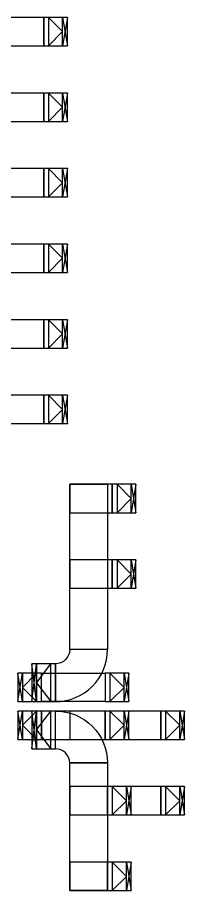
# Model space of a CAD drawing. Header units: millimetres. Extents: x -138191 to 245733, y -341087 to 835263.
# Drawn here: x 134384 to 137922, y 443086 to 461571 of the extents above; entities that cross this region are included whole.
import ezdxf

# ---------------------------------------------------------------- set-up
doc = ezdxf.new("R2010")
doc.units = ezdxf.units.MM
doc.header["$LTSCALE"] = 300
doc.layers.add('-----26 Electrical Cable Tray_LV_STS3', color=151, linetype='Continuous')
doc.layers.add('-----26 Electrical Cable Tray_LV_STS3_B', color=4, linetype='Continuous')

# ---------------------------------------------------------------- blocks, each defined once
blk = doc.blocks.new('A$480505980042')
at = {"color": 0}
for p, q in [((400, 800), (0, 800)), ((0, 800), (0, 0)), ((500, 800), (400, 800)), ((500, 0), (500, 800)), ((0, 0), (400, 0)), ((400, 0), (500, 0))]:
    blk.add_line(p, q, dxfattribs=at)
at = {"color": 8}
for p, q in [((100, 0), (0, 800)), ((0, 0), (100, 800)), ((100, 400), (400, 800)), ((100, 800), (100, 0)), ((400, 0), (400, 800)), ((100, 400), (400, 0))]:
    blk.add_line(p, q, dxfattribs=at)
blk = doc.blocks.new('A$495596483691')
at = {"color": 0}
for p, q in [((100, 600), (0, 600)), ((0, 600), (0, 0)), ((500, 600), (100, 600)), ((500, 0), (500, 600)), ((0, 0), (100, 0)), ((100, 0), (500, 0))]:
    blk.add_line(p, q, dxfattribs=at)
at = {"color": 8}
for p, q in [((400, 300), (100, 600)), ((100, 600), (100, 0)), ((400, 0), (400, 600)), ((400, 600), (500, 0)), ((500, 600), (400, 0)), ((400, 300), (100, 0))]:
    blk.add_line(p, q, dxfattribs=at)

msp = doc.modelspace()

# ---------------------------------------------------------------- linework, layer by layer
at = {"layer": '-----26 Electrical Cable Tray_LV_STS3', "elevation": 0}
for points in [[(134940, 461571), (133908, 461571), (133908, 460971), (134940, 460971)], [(134940, 459971), (133008, 459971), (133008, 459371), (134940, 459371)], [(134940, 458371), (133008, 458371), (133008, 457771), (134940, 457771)], [(134940, 456771), (133008, 456771), (133008, 456171), (134940, 456171)], [(134940, 455171), (133008, 455171), (133008, 454571), (134940, 454571)], [(134940, 453571), (133908, 453571), (133908, 452971), (134940, 452971)]]:
    msp.add_lwpolyline(points, close=True, dxfattribs=at)
at = {"layer": '-----26 Electrical Cable Tray_LV_STS3_B', "elevation": 0}
for points in [[(135490, 448186), (135490, 451686), (136290, 451686), (136290, 448186)], [(136392, 451686), (135490, 451686), (135490, 451086), (136392, 451086)], [(136392, 450086), (135490, 450086), (135490, 449486), (136392, 449486)], [(134890, 447686), (136240, 447686), (136240, 447086), (134890, 447086)], [(134890, 446286), (136240, 446286), (136240, 446886), (134890, 446886)], [(137422, 446886), (135490, 446886), (135490, 446286), (137422, 446286)], [(135490, 443086), (135490, 445786), (136290, 445786), (136290, 443086)], [(135490, 444686), (136292, 444686), (136292, 445286), (135490, 445286)], [(135490, 443086), (136292, 443086), (136292, 443686), (135490, 443686)]]:
    msp.add_lwpolyline(points, close=True, dxfattribs=at)
for points in [[(136290, 448186), (135490, 448186, -0.414214), (135190, 447886), (135190, 447086, 0.414214)], [(136290, 445786), (135490, 445786, 0.414214), (135190, 446086), (135190, 446886, -0.414214)]]:
    msp.add_lwpolyline(points, format="xyb", close=True, dxfattribs=at)
at = {"layer": '-----26 Electrical Cable Tray_LV_STS3_B', "color": 1, "elevation": 0}
msp.add_lwpolyline([(137422, 445286), (135490, 445286), (135490, 444686), (137422, 444686)], close=True, dxfattribs=at)

# ---------------------------------------------------------------- block references
at = {"layer": '-----26 Electrical Cable Tray_LV_STS3'}
for p in [(134940, 460971, 0), (134940, 459371, 0), (134940, 457771, 0), (134940, 456171, 0), (134940, 454571, 0), (134940, 452971, 0)]:
    msp.add_blockref('A$495596483691', p, dxfattribs=at)
at = {"layer": '-----26 Electrical Cable Tray_LV_STS3_B'}
for name, p in [('A$495596483691', (136392, 451086)), ('A$495596483691', (136392, 449486, 0)), ('A$480505980042', (134690, 447086, 0)), ('A$495596483691', (136240, 447086, 0)), ('A$480505980042', (134690, 446086, 0)), ('A$495596483691', (136240, 446286)), ('A$495596483691', (137422, 446286)), ('A$495596483691', (136292, 444686)), ('A$495596483691', (136292, 443086))]:
    msp.add_blockref(name, p, dxfattribs=at)
at = {"layer": '-----26 Electrical Cable Tray_LV_STS3_B', "rotation": 180}
for p in [(134890, 447686, 0), (134890, 446886)]:
    msp.add_blockref('A$495596483691', p, dxfattribs=at)
at = {"layer": '-----26 Electrical Cable Tray_LV_STS3_B', "color": 1}
msp.add_blockref('A$495596483691', (137422, 444686), dxfattribs=at)

doc.saveas('drawing.dxf')
